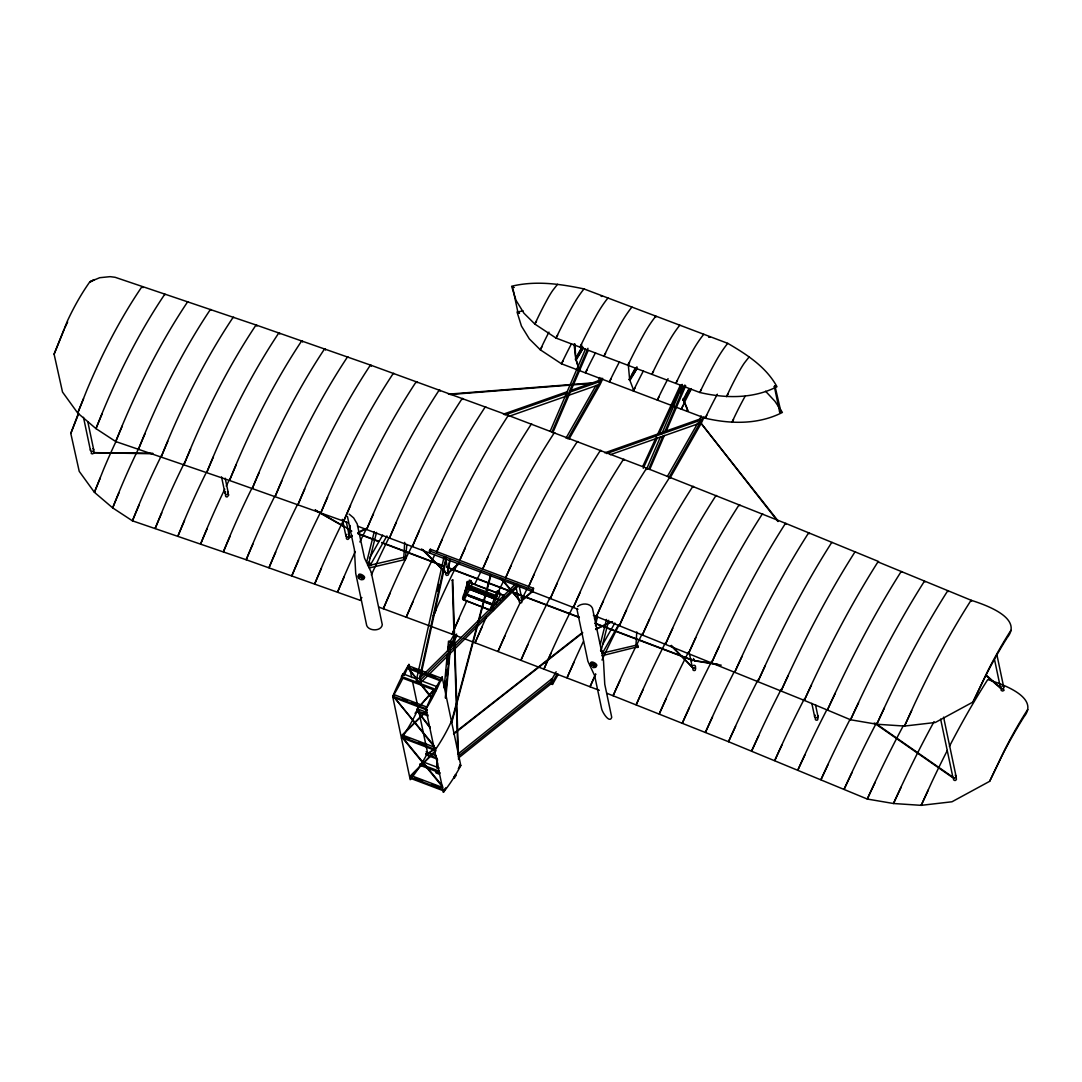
<?xml version="1.0" encoding="UTF-8"?>
<svg xmlns="http://www.w3.org/2000/svg" width="1082" height="1082" viewBox="0 0 1082 1082"><rect width="100%" height="100%" fill="white"/><g stroke="black" fill="none" stroke-linecap="round" stroke-linejoin="round"><path stroke-width="1.5" d="M878.706 562.437L878.449 561.463L785.721 523.39L646.887 468.249L508.554 415.502L370.693 365.148L256.312 325.087L115.111 277.29L110.094 276.654L99.706 277.709L89.874 281.78A139.713 57.644 -72.5 0 0 67.422 320.935L54.1 354.166L62.513 392.049L77.701 413.026L95.96 428.607L115.733 441.551L229.492 480.476L348.309 522.782M971.528 601.322L971.298 600.321L877.948 561.896A348.607 89.576 -67.4 0 0 804.264 700.392L593.342 615.252M901.901 572.107L901.144 571.567A348.607 88.061 -67.3 0 0 827.392 710.049L804.264 700.392A356.857 91.686 -67.4 0 1 811.486 685.001M948.305 591.583L947.589 591.002A322.314 80.717 -67.2 0 0 876.785 724.237L850.56 719.773L827.392 710.049A356.857 90.144 -67.3 0 1 835.372 693.129M925.096 581.846L924.353 581.305A348.607 87.29 -67.2 0 0 850.56 719.773A356.857 89.36 -67.2 0 1 858.567 702.867M404.695 542.352L403.775 557.92M369.841 567.807L405.236 559.502L406.913 544.503M603.147 652.96L635.946 645.251L636.784 631.929M352.096 536.009L349.04 537.429L352.191 535.414M671.313 645.359L692.629 667.58L671.219 645.954M911.666 710.603A290.612 72.778 -67.2 0 0 909.705 714.796L904.498 726.063L914.993 703.07A283.863 71.087 -67.2 0 1 970.838 600.645L971.298 600.321C982.415 603.945 1023.951 617.267 1007.261 637.582A142.959 31.094 -66.3 0 0 985.202 676.642L972.948 702.042L935.281 722.492L904.498 726.063L876.785 724.237A329.712 82.557 -67.2 0 1 884.44 707.912M949.401 746.418A283.863 71.087 -67.2 0 1 987.541 679.915L988.001 679.604C999.119 683.215 1040.654 696.538 1023.964 716.866A142.959 31.094 -66.3 0 0 1001.905 755.912L989.651 781.312L951.984 801.776L921.201 805.346L893.489 803.507L867.277 799.043L728.511 741.711L606.975 693.332M635.946 645.251L638.164 646.657L636.459 647.469L635.891 646.481L637.42 647.455L638.191 646.63L637.663 645.007M436.722 767.882L437.493 759.55M444.161 687.868L447.258 654.529M447.569 651.202L448.503 641.193L450.558 641.22L450.45 647.929M437.236 767.922L437.696 762.932M444.675 687.922L445.297 681.254M445.757 676.25L446.379 669.582M446.839 664.578L447.461 657.91M448.083 651.242L448.557 646.238M445.284 697.89L449.476 652.892M449.787 649.552L450.558 641.22M445.798 697.944L450.139 651.269M403.667 558.907L405.236 559.502L405.493 557.108L406.088 557.744M405.98 558.718L403.762 557.352L370.964 565.047M777.972 521.551L699.756 421.628L778.323 521.213M1001.093 688.152L985.824 674.803M448.367 573.217L459.566 563.249M521.876 600.199L531.817 591.489M152.778 453.277L93.864 452.668L152.684 453.777M408.59 668.744L417.003 678.928M408.807 668.852L415.907 678.333M580.263 369.841C579.005 372.276 572.162 345.97 578.315 366.947M687.07 410.7C690.492 413.256 675.479 383.109 687.882 410.578M346.592 537.199L346.348 538.106A1.637 1.488 -31.9 0 0 348.093 539.377L349.608 537.551A1.65 1.474 -27.8 0 0 348.702 536.374M225.651 494.866L225.489 495.678A1.637 1.461 -33.8 0 0 227.234 496.909L228.735 495.083A1.65 1.461 -29.7 0 0 227.829 493.919M348.566 533.724L350.189 525.473M348.675 535.536L349.973 528.936M450.126 560.097L447.826 571.742L449.693 559.935M595.411 623.962L597.034 615.726M595.533 625.775L597.48 615.888M367.596 565.494L368.205 562.599M779.73 412.026L780.961 411.917L780.393 412.54L779.567 411.755L780.717 412.161L779.635 411.958L774.32 386.409L774.915 385.814L780.961 411.917M420.276 683.134L420.939 679.618L517.832 584.348L518.183 586.065L420.276 683.134L416.732 681.795L416.367 680.078L444.147 556.459M437.277 591.097L438.724 584.51M420.154 678.563L446.42 558.894L446.068 557.176L419.424 678.495L421.304 681.335M518.062 313.009L519.279 312.793L518.062 313.009L512.99 288.948M464.922 592.03L465.896 587.878L494.772 599.063M433.76 689.721L417.097 709.102L433.896 690.316M464.597 594.721L463.11 599.753L489.564 609.775M465.152 592.409L466.139 588.283M574.055 344.292L574.88 344.198L575.894 359.751L574.055 344.292L574.88 344.198M683.892 400.097L683.067 400.178M775.564 386.288L774.32 386.409M366.622 562.329L374.304 531.546M368.435 564.79L376.522 532.358M600.429 643.749L606.502 619.431M601.024 651.08L608.706 620.297M451.329 722.438L477.257 624.923M478.122 621.677L490.66 574.556M451.762 722.6L491.106 574.691M452.736 580.277L458.592 759.537M427.214 709.9L402.152 735.314L427.322 710.455M435.735 750.367L410.687 775.794L435.857 750.935M953.458 777.579L875.771 723.506M421.547 548.966L445.446 572.594L422.832 549.561M361.631 597.616A356.857 122.212 -70.1 0 0 360.441 600.402L246.196 559.759L132.437 520.834L112.677 507.891L94.404 492.31L79.216 471.333L70.803 433.436L78.486 413.067M500.317 577.883L518.941 599.766L502.575 579.803M402.937 738.465L442.579 786.993M54.1 354.166L64.176 329.401M70.803 433.436L78.634 413.716M466.721 586.214L467.329 584.672L496.814 595.83L496.449 597.494L466.721 586.214L496.205 597.386M470.846 580.709L464.651 596.601A3.097 0.987 -69.3 0 0 464.259 599.753L472.523 583.496L470.846 580.709L469.372 580.141L463.177 596.033A3.097 0.987 -69.3 0 0 462.785 599.198L489.605 610.032M493.23 605.758L498.856 591.313L497.382 590.745L491.187 606.65A3.097 0.987 -69.3 0 0 490.687 609.504M550.129 431.312L585.457 349.134M551.969 432.016L587.959 348.282M552.78 432.814L588.108 350.636M646.387 469.561L660.385 437.006M661.724 433.909L682.377 385.841M680.537 392.834L682.526 388.181M648.889 468.709L662.901 436.154M664.889 431.502L684.892 384.989M649.714 469.507L664.375 435.397M666.377 430.744L685.704 385.787M972.948 702.042L988.434 669.65A139.713 30.391 -66.3 0 1 1010.831 630.468L1011.197 630.468M989.651 781.312L1005.151 748.92A139.713 30.391 -66.3 0 1 1027.535 709.738L1027.9 709.751M642.857 466.207L656.287 437.209M657.707 434.153L680.321 385.327M643.249 468.276L657.383 437.764M659.493 433.192L682.106 384.367M595.6 629.169L611.032 621.744M423.684 674.478L408.076 668.568L408.644 665.809L425.97 672.368M428.107 715.892L417.179 711.753L416.949 710.685L417.747 708.994L427.201 712.565M417.179 711.753L417.747 708.994M495.908 603.905L500.533 594.099L498.856 591.313M437.209 759.077L426.281 754.938L426.051 753.87L426.849 752.179L436.289 755.75M434.18 747.067L402.964 735.246L401.895 736.842L402.125 737.91L435.167 750.421L435.748 747.662M442.714 787.547L411.498 775.726L410.43 777.309L410.646 778.377L443.701 790.888L444.499 789.211M421.493 680.835L437.047 686.718L435.83 690.681L401.625 677.738L402.842 673.761L416.827 679.063M439.13 767.963L422.426 761.647L421.006 764.433L419.802 763.973L420.087 765.326L440.293 772.981M583.36 347.403A642.194 203.659 -69.3 0 1 579.086 354.558L578.343 354.26A642.194 203.659 -69.3 0 1 581.115 349.121M578.965 354.734L579.073 354.531A642.194 203.659 -69.3 0 1 581.859 349.391M635.743 370.166A642.194 203.659 -69.3 0 1 632.889 374.927L632.145 374.629A642.194 203.659 -69.3 0 1 634.931 369.489M632.781 375.116L632.889 374.913A642.194 203.659 -69.3 0 1 635.661 369.773M689.559 390.534A642.194 203.659 -69.3 0 1 686.691 395.295L685.961 394.998A642.194 203.659 -69.3 0 1 688.734 389.858M686.583 395.485L686.691 395.282A642.194 203.659 -69.3 0 1 689.477 390.142M369.449 558.339L382.69 535.103M370.396 564.966L386.937 535.928M536.496 321.246L534.873 324.086L556.026 338.071L699.77 392.482C725.373 398.433 753.058 399.001 776.971 386.72C766.151 366.879 746.702 354.436 727.753 343.346L584.01 288.935C560.273 283.89 535.563 280.441 511.624 286.257L516.046 300.39L523.918 313.185L534.873 324.086A141.539 44.889 -69.3 0 1 548.019 298.064A44.7 14.174 -69.3 0 1 552.726 290.449L557.541 284.282M541.906 346.957L540.297 349.797L561.45 363.782L705.18 418.193C730.783 424.144 758.468 424.712 782.394 412.431L774.915 401.26L765.583 391.238M429.784 552.753L429.392 550.873L430.325 549.237L533.521 588.297L532.98 591.827L532.587 589.933L533.521 588.297M557.676 335.177L556.026 338.071A213.37 67.666 -69.3 0 1 572.364 306.449A67.774 21.491 -69.3 0 1 584.01 288.935M563.1 360.888L561.45 363.782A213.37 67.666 -69.3 0 1 571.539 343.67M581.629 344.238L579.993 347.133A213.37 67.666 -69.3 0 1 596.331 315.511A67.774 21.491 -69.3 0 1 607.962 297.996M401.625 677.738L402.842 673.761M587.053 369.949L585.403 372.844A213.37 67.666 -69.3 0 1 595.492 352.746M605.595 353.314L603.945 356.208A213.37 67.666 -69.3 0 1 620.284 324.586A67.774 21.491 -69.3 0 1 631.929 307.072M449.774 642.194L453.967 634.85M565.994 438.142L596.087 385.287M456.645 634.079L450.788 644.358L451.153 646.076L449.3 645.372M567.834 438.832L600.348 381.391A13.268 4.206 -69.3 0 0 601.646 378.186M451.153 646.076L457.01 635.783M569.105 438.954L599.225 386.071A16.622 5.275 -69.3 0 0 602.715 378.362M611.005 379.025L609.355 381.919A213.37 67.666 -69.3 0 1 619.459 361.821M435.83 690.681L437.047 686.718M629.548 362.389L627.898 365.27A213.37 67.666 -69.3 0 1 644.236 333.648A67.774 21.491 -69.3 0 1 655.881 316.147M634.958 388.1L633.322 390.981A213.37 67.666 -69.3 0 1 643.411 370.883M653.501 371.451L651.851 374.345A213.37 67.666 -69.3 0 1 668.189 342.724A67.774 21.491 -69.3 0 1 679.834 325.209M658.924 397.162L657.274 400.056A213.37 67.666 -69.3 0 1 668.054 378.659M677.454 380.526L675.817 383.42A213.37 67.666 -69.3 0 1 692.142 351.799A67.774 21.491 -69.3 0 1 703.787 334.284M682.877 406.237L681.227 409.131A213.37 67.666 -69.3 0 1 691.317 389.02M701.407 389.588L699.77 392.482A213.37 67.666 -69.3 0 1 716.108 360.861A67.774 21.491 -69.3 0 1 727.753 343.346M551.13 680.564L556.148 671.76M667.337 476.513L697.444 423.671M557.149 673.924L552.145 682.728L552.496 684.446L550.657 683.743M669.176 477.216L701.704 419.762A13.268 4.206 -69.3 0 0 702.597 417.638M552.496 684.446L558.353 674.167M670.461 477.324L700.581 424.442A16.622 5.275 -69.3 0 0 704.057 416.732M706.83 415.312L705.18 418.193A213.37 67.666 -69.3 0 1 717.339 394.2M728.145 393.794L726.522 396.648A141.539 44.889 -69.3 0 1 739.669 370.612A44.7 14.174 -69.3 0 1 744.375 362.997L749.19 356.844M602.471 644.791L614.874 623.002M733.555 419.505L731.932 422.359A141.539 44.889 -69.3 0 1 745.079 396.323M602.579 652.879L618.295 625.288M691.777 659.804L691.398 660.466L690.992 659.317L691.844 660.196M578.234 354.463L578.343 354.274A642.194 203.659 -69.3 0 0 581.196 349.513M632.037 374.832L632.159 374.642A642.194 203.659 -69.3 0 0 635.012 369.882M685.853 395.2L685.961 395.011A642.194 203.659 -69.3 0 0 688.815 390.264M518.427 312.657L519.482 313.293L518.44 312.644M693.927 659.952L694.279 660.656L693.508 658.492M393.361 696.362L426.416 708.872L426.646 709.954L393.591 697.43L393.361 696.362L394.43 694.779L427.214 707.195M426.808 675.668L440.861 680.984L441.699 678.333L429.108 673.559M402.125 737.91L402.964 735.246M410.646 778.377L411.498 775.726M459.066 767.354L459.904 764.69M566.413 394.335L566.386 395.471M494.515 608.909L492.594 610.924M91.551 451.478L91.253 453.547L92.687 453.913L94.012 452.763L93.891 451.221M502.454 597.846L504.226 595.492L499.059 593.545M428.513 753.613L433.612 749.163M953.661 777.796L953.553 779.838L955.068 780.595L956.42 779.635L956.272 777.904M692.94 668.284L692.994 669.947A1.637 1.515 -25.5 0 0 695.266 670.218L695.712 668A1.65 1.515 -21.1 0 0 695.063 667.513M815.314 717.893L815.368 719.584A1.637 1.528 -22.9 0 0 817.654 719.868L818.087 717.65A1.65 1.515 -18.5 0 0 817.437 717.15M446.244 572.757L445.527 574.217L446.447 575.435L448.083 575.164L448.787 573.69A1.65 1.488 -26.1 0 0 447.042 572.419M519.806 600.28L519.09 601.741L520.023 602.958L521.646 602.715L522.079 600.51M435.992 687.219L438.224 684.717M602.025 655.719L638.164 646.657M515.911 583.631L419.424 678.495L417.395 678.279M448.246 572.676L459.458 562.708M521.93 600.753L533.183 590.934M1001.675 688.612L1001.161 690.438L1002.649 691.06L1004.055 690.357L1003.352 688.558M577.639 606.569C581.534 602.958 590.177 602.85 592.476 608.233L603.472 660.439L604.757 684.243L611.736 717.325C609.68 723.966 602.295 712.254 601.633 708.764L594.654 675.682L587.891 661.251L576.895 609.058M430.23 727.361L417.828 711.618L430.176 728.064M417.787 712.348L417.828 711.618M458.254 753.829L551.184 679.32L552.537 680.578L552.902 682.296L458.66 757.86M458.295 756.142L552.537 680.578M453.547 733.542L582.481 632.47M433.99 749.474L428.283 753.329M453.913 733.853L582.725 632.889M600.145 450.802L600.686 450.382A2.516 0.771 -69 0 1 601.092 451.41M554.038 433.219L554.593 432.814A2.516 0.798 -69.3 0 1 554.944 433.043M164.586 294.547L165.614 294.466M358.142 532.385L365.581 528.598M358.047 532.98L366.974 528.422M89.874 281.78L94.445 279.589L90.496 281.888M595.668 629.467L612.466 621.609M566.819 391.846L503.428 414.149L505.267 414.839L567.076 393.104M569.984 390.737L598.508 380.702L600.348 381.391L570.241 391.982M508.986 416.327L598.603 384.8M606.637 453.561L701.704 419.762L699.865 419.072L604.797 452.844M610.356 454.683L699.959 423.17L698.12 422.467M434.098 745.809L394.294 697.43L434.058 746.512M690.952 659.168L691.75 661.386M523.147 310.94L517.034 311.968L521.456 326.101L529.328 338.896L540.297 349.797A141.539 44.889 -69.3 0 1 548.953 332.12M448.421 394.159L593.193 382.812M450.071 394.524L593.058 383.312M452.33 580.263L452.817 579.614L452.29 580.155M637.447 647.401L635.851 646.806M693.116 660.304L718.002 664.334M694.698 660.872L721.248 665.173M349.094 514.085L353.652 517.926L357.195 523.877L364.512 558.096L371.153 572.094M357.466 526.123L515.046 584.943M378.754 607.056L461.324 637.582M471.779 583.55L474.538 584.578M469.223 588.581L495.123 598.332M464.394 638.718L599.293 690.33M476.08 585.159L497.544 593.247M469.331 595.479L492.337 604.148M468.993 596.209L491.985 604.865M575.448 359.048L576.287 359.751L575.448 359.048A643.033 203.93 -69.3 0 1 582.4 346.159M629.264 379.417L630.089 380.12L629.264 379.417A643.033 203.93 -69.3 0 1 634.809 369.097M683.067 399.785L683.892 400.489L683.067 399.785A643.033 203.93 -69.3 0 1 688.625 389.466M429.392 550.873L532.587 589.933M358.156 533.48L378.686 541.257M381.851 542.461L443.471 565.791M446.636 566.982L579.357 617.24M595.154 623.218L691.533 659.709M358.02 533.764L378.565 541.541M381.73 542.745L443.363 566.075M448.097 567.874L579.262 617.524M595.059 623.516L691.466 660.006M471.049 582.941L497.504 592.95M498.924 593.761L504.226 595.492M468.641 588.053L495.083 598.076M496.652 598.657L500.682 600.185M496.557 598.873L499.438 599.969M469.764 589.338L494.745 598.806M467.356 594.464L492.324 603.918M465.531 594.64L493.541 605.244M413.595 668.676L418.315 670.461M430.907 675.222L435.64 677.007M407.86 667.499L440.631 679.915M437.277 687.827L436.195 687.773M416.367 680.078L419.911 681.417M401.341 676.385L435.546 689.342M402.463 698.81L407.143 700.581M411.836 702.353L416.516 704.125M416.949 710.685L427.877 714.823M404.749 736.91L409.429 738.681M418.802 742.225L426.606 745.187M401.895 736.842L434.95 749.353M426.051 753.87L436.979 758.009M420.979 764.284L439.143 771.155M439.4 774.185L435.992 772.9L435.627 771.182M414.839 777.972L422.643 780.933M432.016 784.477L439.819 787.426M410.43 777.309L443.471 789.819L443.701 790.888M518.116 586.119L577.977 609.247M315.268 509.947L350.473 530.018M315.132 510.231L344.482 526.961M347.417 528.625L351.812 531.14M874.242 723.006L953.323 778.066M832.356 542.501L831.558 542.731A348.607 92.592 -67.7 0 0 758.022 681.295A356.857 94.797 -67.7 0 1 765.204 665.876M855.537 552.05L854.739 552.28A348.607 91.091 -67.6 0 0 781.136 690.816A356.857 93.241 -67.6 0 1 788.345 675.411M985.729 675.344L1000.904 688.598M402.937 737.87L442.633 786.276M421.128 684.176L431.475 697.295M421.074 684.879L431.407 697.985M408.726 668.433L408.685 669.163M633.687 390.332L629.67 379.768L628.277 364.62M595.871 628.764L596.141 629.508M996.833 654.475L1003.744 687.286M994.561 659.736L1000.444 687.625M943.585 717.15L956.055 776.321M940.637 719.138L952.755 776.66A1.664 1.407 -11.9 0 0 955.311 777.62A1.664 1.407 -11.9 0 0 955.149 775.172M815.476 704.68L817.897 716.149M811.838 703.381L814.597 716.487M689.45 653.744L692.21 666.85M551.184 679.32L551.55 681.038M519.13 585.93L521.903 599.036M516.182 587.905L518.603 599.374M445.568 558.393L448.327 571.499M430.325 549.237L430.65 550.765M436.073 687.476A214.926 193.475 -23 0 1 442.132 676.994L460.783 765.501A214.926 168.305 -4.2 0 1 443.417 792.281L425.902 709.183A214.926 193.475 -23 0 1 434.653 690.14M441.699 678.333L441.929 679.401M450.802 721.505L451.032 722.587M412.391 680.821L427.593 752.937A214.926 168.305 -4.2 0 1 410.227 779.703L392.712 696.619A214.926 193.475 -23 0 1 408.942 664.429L411.701 677.548M408.644 665.809L408.874 666.877M426.849 752.179L427.079 753.248M371.288 572.527L382.284 624.733C381.337 631.415 368.976 631.428 366.703 625.545L355.707 573.352L354.409 549.548L347.444 516.452M346.389 522.268L349.148 535.374M342.399 519.333L345.848 535.712M225.178 478.176L228.288 492.919M221.526 476.878L224.988 493.257M87.831 421.885L93.715 449.828M83.49 417.3L90.415 450.166M143 287.623L141.85 286.811A283.863 108.416 -71.4 0 0 87.074 389.615L77.701 413.026L82.381 401.557A290.612 111 -71.4 0 1 83.571 398.717M452.276 580.317L457.916 754.222M492.432 607.854A3.097 0.987 -69.3 0 1 492.662 607.205M629.995 379.687A643.033 203.93 -69.3 0 1 636.946 366.812M637.244 368.232A643.033 203.93 -69.3 0 1 630.089 380.12M636.514 367.961A643.033 203.93 -69.3 0 1 629.359 379.836M688.882 390.724A643.033 203.93 -69.3 0 1 683.161 400.218M691.06 388.614A643.033 203.93 -69.3 0 1 683.892 400.489M683.81 400.07A643.033 203.93 -69.3 0 1 689.356 389.75M583.441 347.863A643.033 203.93 -69.3 0 1 576.287 359.751M581.277 349.973A643.033 203.93 -69.3 0 1 575.543 359.467M576.192 359.319A643.033 203.93 -69.3 0 1 581.751 348.999M482.558 569.267A348.607 110.553 -69.3 0 1 554.038 433.219M371.194 366.23A2.516 0.879 -70.3 0 0 370.693 365.148L370.098 365.554A348.607 122.307 -70.3 0 0 297.983 504.658A356.857 125.201 -70.3 0 1 304.745 489.091M348.174 357.249A2.516 0.893 -70.5 0 0 347.768 356.992L347.187 357.398A348.607 123.767 -70.5 0 0 275.126 496.53A356.857 126.689 -70.5 0 1 281.875 480.949M350.541 505.565A356.857 122.212 -70.1 0 0 343.724 521.118A348.607 119.385 -70.1 0 1 415.988 382.068L416.57 381.662A2.516 0.866 -70.1 0 1 417.057 382.73M327.63 497.287A356.857 123.713 -70.2 0 0 320.84 512.854A348.607 120.846 -70.2 0 1 393.037 373.777L393.618 373.371A2.516 0.866 -70.2 0 1 394.01 373.615M259.031 472.888A356.857 128.176 -70.6 0 0 252.295 488.469A348.607 125.214 -70.6 0 1 324.289 349.324L324.87 348.918A2.516 0.906 -70.6 0 1 325.411 350M164.586 294.534A322.314 123.105 -71.4 0 0 95.973 428.621A329.712 125.931 -71.4 0 1 102.276 413.513M482.572 569.348A356.857 113.177 -69.3 0 1 488.28 556.608M511.259 565.345A356.857 111.649 -69.1 0 0 505.524 578.072A348.607 109.066 -69.1 0 1 577.058 441.97L577.612 441.551A2.516 0.784 -69.1 0 1 577.964 441.781M436.641 552.009A348.607 113.515 -69.5 0 1 507.985 415.907L508.554 415.502A2.516 0.825 -69.5 0 1 508.919 415.731M531.938 424.36A2.516 0.811 -69.4 0 0 531.587 424.13L531.019 424.536A348.607 112.028 -69.4 0 0 459.607 560.611A356.857 114.678 -69.4 0 1 465.314 547.952M436.655 552.077A356.857 116.193 -69.5 0 1 442.335 539.336M534.292 574.15A356.857 110.134 -69 0 0 528.543 586.877A348.607 107.591 -69 0 1 600.145 450.802M624.165 460.31A2.516 0.771 -68.9 0 0 623.787 459.282L623.232 459.701A348.607 106.104 -68.9 0 0 550.332 598.508A356.857 108.606 -68.9 0 1 557.338 583.036M647.252 469.263A2.516 0.757 -68.7 0 0 646.887 468.236L646.333 468.655A348.607 104.616 -68.7 0 0 573.365 607.448A356.857 107.091 -68.7 0 1 580.385 591.976M670.353 478.285A2.516 0.744 -68.6 0 0 670.001 477.27L669.46 477.689A348.607 103.115 -68.6 0 0 596.412 616.456A356.857 105.563 -68.6 0 1 603.458 600.983M188.376 302.135A2.516 0.96 -71.4 0 0 187.943 301.878L187.335 302.27A348.607 133.154 -71.4 0 0 115.733 441.551A356.857 136.305 -71.4 0 1 122.347 425.929M693.467 487.373A2.516 0.73 -68.5 0 0 693.116 486.359L692.588 486.778A348.607 101.627 -68.5 0 0 619.472 625.518A356.857 104.021 -68.5 0 1 626.532 610.059M695.834 637.677A356.857 99.422 -68.1 0 0 688.707 653.109A348.607 97.123 -68.1 0 1 762.026 514.464L762.553 514.045A2.516 0.703 -68.1 0 1 762.864 514.248M672.72 628.412A356.857 100.964 -68.2 0 0 665.619 643.844A348.607 98.624 -68.2 0 1 738.871 505.172L739.398 504.753A2.516 0.717 -68.2 0 1 739.723 505.754M718.948 647.009A356.857 97.88 -67.9 0 0 711.794 662.441A348.607 95.622 -67.9 0 1 785.194 523.823L785.721 523.39A2.516 0.69 -67.9 0 1 786.019 524.391M716.568 495.745A2.516 0.717 -68.3 0 0 716.257 495.529L715.716 495.948A348.607 100.126 -68.3 0 0 642.532 634.647A356.857 102.492 -68.3 0 1 649.619 619.202M742.076 656.422A356.857 96.339 -67.8 0 0 734.908 671.827A348.607 94.107 -67.8 0 1 808.376 533.25L808.89 532.817A2.516 0.676 -67.8 0 1 809.187 533.805M419.356 530.789A356.857 117.708 -69.7 0 0 412.485 546.315A348.607 114.99 -69.7 0 1 484.966 407.346L485.534 406.94A2.516 0.825 -69.7 0 1 485.899 407.17M396.404 522.308A356.857 119.209 -69.8 0 0 389.547 537.849A348.607 116.45 -69.8 0 1 461.96 398.852L462.528 398.447A2.516 0.839 -69.8 0 1 462.988 399.501M373.466 513.909A356.857 120.711 -69.9 0 0 366.636 529.45A348.607 117.924 -69.9 0 1 438.967 390.426L439.535 390.02A2.516 0.852 -69.9 0 1 440.009 391.075M236.201 464.895A356.857 129.664 -70.8 0 0 229.492 480.476A348.607 126.662 -70.8 0 1 301.405 341.303L302 340.898A2.516 0.92 -70.8 0 1 302.541 341.993M64.744 328.144A142.959 58.983 -72.5 0 1 67.639 322.017M190.608 449.098A356.857 132.626 -71 0 0 183.94 464.705A348.607 129.556 -71 0 1 255.717 325.479L256.312 325.087A2.516 0.933 -71 0 1 256.867 326.169M167.832 441.307A356.857 134.1 -71.2 0 0 161.191 456.929A348.607 130.99 -71.2 0 1 232.9 317.675L233.496 317.283A2.516 0.947 -71.2 0 1 233.928 317.54M279.697 334.04A2.516 0.92 -70.9 0 0 279.142 332.958L278.547 333.351A348.607 128.109 -70.9 0 0 206.703 472.563A356.857 131.138 -70.9 0 1 213.397 456.956M211.152 309.804A2.516 0.96 -71.3 0 0 210.706 309.547L210.097 309.939A348.607 132.437 -71.3 0 0 138.469 449.206A356.857 135.561 -71.3 0 1 145.096 433.584M934.05 721.64A322.314 80.717 -67.2 0 0 893.489 803.52A329.712 82.557 -67.2 0 1 901.157 787.182M947.318 750.462A283.863 71.087 -67.2 0 0 931.697 782.34L921.201 805.346L926.408 794.066A290.612 72.778 -67.2 0 1 928.37 789.887M520.158 602.742A348.607 110.553 -69.3 0 0 498.058 651.391A356.857 113.177 -69.3 0 1 504.983 635.891M521.551 599.874A348.607 110.553 -69.3 0 1 526.785 589.352M486.21 617.389A348.607 112.028 -69.4 0 0 475.106 642.735A356.857 114.678 -69.4 0 1 482.031 627.222M498.545 591.191A348.607 112.028 -69.4 0 1 503.779 580.669M360.441 600.388A348.607 119.385 -70.1 0 1 361.618 597.548M371.356 574.975A348.607 119.385 -70.1 0 1 388.736 538.2M344.346 576.571A356.857 123.713 -70.2 0 0 337.557 592.125A348.607 120.846 -70.2 0 1 355.356 551.495M359.873 541.96A348.607 120.846 -70.2 0 1 365.784 529.909M297.023 505.443A348.607 125.214 -70.6 0 0 269.012 567.739A356.857 128.176 -70.6 0 1 275.734 552.158M321.449 568.361A356.857 125.201 -70.3 0 0 314.686 583.928A348.607 122.307 -70.3 0 1 342.845 521.686M903.321 725.697A348.607 87.29 -67.2 0 0 867.277 799.043A356.857 89.36 -67.2 0 1 875.27 782.137M527.962 644.615A356.857 111.649 -69.1 0 0 521.01 660.115A348.607 109.066 -69.1 0 1 549.818 598.103M467.005 600.456A348.607 113.515 -69.5 0 0 452.141 634.133A356.857 116.193 -69.5 0 1 459.038 618.606M474.782 584.077A348.607 113.515 -69.5 0 1 480.733 572.04M138.361 449.03A322.314 123.105 -71.4 0 0 112.677 507.891A329.712 125.931 -71.4 0 1 118.993 492.797M161.529 455.4A348.607 133.154 -71.4 0 0 132.437 520.834A356.857 136.305 -71.4 0 1 139.051 505.213M100.274 478.001A290.612 111 -71.4 0 0 99.084 480.841L94.404 492.31L103.777 468.885A283.863 108.416 -71.4 0 1 116.356 440.699M434.707 554.985A348.607 116.45 -69.8 0 0 406.25 617.132A356.857 119.209 -69.8 0 1 413.108 601.592M550.995 653.433A356.857 110.134 -69 0 0 544.016 668.919A348.607 107.591 -69 0 1 572.905 606.934M433.409 615.658A348.607 114.99 -69.7 0 1 457.713 563.479M583.428 641.45A348.607 106.104 -68.9 0 0 567.036 677.792A356.857 108.606 -68.9 0 1 574.042 662.306M594.491 618.823A348.607 106.104 -68.9 0 1 595.993 615.834M595.655 674.018A348.607 104.616 -68.7 0 0 590.069 686.718A356.857 107.091 -68.7 0 1 595.682 674.329M601.998 660.061A348.607 104.616 -68.7 0 1 619.107 624.801M642.221 633.822A348.607 103.115 -68.6 0 0 613.115 695.726A356.857 105.563 -68.6 0 1 620.162 680.253M665.349 642.924A348.607 101.627 -68.5 0 0 636.175 704.788A356.857 104.021 -68.5 0 1 643.235 689.329M688.49 652.081A348.607 100.126 -68.3 0 0 659.249 713.931A356.857 102.492 -68.3 0 1 666.323 698.472M711.645 661.318A348.607 98.624 -68.2 0 0 682.323 723.128A356.857 100.964 -68.2 0 1 689.423 707.682M734.042 672.098A348.607 97.123 -68.1 0 0 705.41 732.392A356.857 99.422 -68.1 0 1 712.538 716.96M735.652 726.293A356.857 97.88 -67.9 0 0 728.511 741.711A348.607 95.622 -67.9 0 1 757.968 679.956M758.78 735.692A356.857 96.339 -67.8 0 0 751.611 751.111A348.607 94.107 -67.8 0 1 781.15 689.383M804.332 698.877A348.607 92.592 -67.7 0 0 774.726 760.565A356.857 94.797 -67.7 0 1 781.907 745.16M876.244 723.276A348.607 88.061 -67.3 0 0 844.095 789.319A356.857 90.144 -67.3 0 1 852.089 772.413M849.952 719.53A348.607 89.576 -67.4 0 0 820.967 779.676A356.857 91.686 -67.4 0 1 828.203 764.284M805.049 754.681A356.857 93.241 -67.6 0 0 797.84 770.086A348.607 91.091 -67.6 0 1 826.756 709.914M433.449 615.901A356.857 117.708 -69.7 0 1 436.06 610.072M319.92 513.531A348.607 123.767 -70.5 0 0 291.842 575.8A356.857 126.689 -70.5 0 1 298.591 560.233M411.715 546.559A348.607 117.924 -69.9 0 0 383.339 608.733A356.857 120.711 -69.9 0 1 390.169 593.179M274.138 497.422A348.607 126.662 -70.8 0 0 246.196 559.759A356.857 129.664 -70.8 0 1 252.904 544.165M251.281 489.483A348.607 128.109 -70.9 0 0 223.406 551.834A356.857 131.138 -70.9 0 1 230.101 536.239M184.305 463.069A348.607 132.437 -71.3 0 0 155.172 528.489A356.857 135.561 -71.3 0 1 161.8 512.868M207.311 528.381A356.857 132.626 -71 0 0 200.643 543.976A348.607 129.556 -71 0 1 224.772 489.132M184.535 520.591A356.857 134.1 -71.2 0 0 177.894 536.199A348.607 130.99 -71.2 0 1 205.621 473.794M226.233 486.102A348.607 129.556 -71 0 1 228.437 481.598M599.807 377.496A13.268 4.206 -69.3 0 1 598.508 380.702M701.15 415.867A13.268 4.206 -69.3 0 1 699.865 419.072M591.056 666.282A2.083 0.879 29.7 0 1 591.705 665.105A2.083 0.879 29.7 0 1 594.316 666.85A2.083 0.879 29.7 0 1 592.774 667.418M600.645 650.661A2.083 0.879 29.7 0 1 602.593 652.135A2.083 0.879 29.7 0 1 601.984 653.014M591.259 664.673A2.083 0.879 29.7 0 1 592.882 664.294A2.083 0.879 29.7 0 1 594.951 666.066A2.083 0.879 29.7 0 1 593.328 666.444M600.551 650.228A2.935 1.231 29.7 0 1 603.296 652.297A2.935 1.231 29.7 0 1 602.444 653.542M368.908 567.198A2.935 1.231 29.7 0 1 369.422 568.091M358.521 577.747A2.083 0.879 29.7 0 1 360.13 577.369A2.083 0.879 29.7 0 1 362.2 579.14A2.083 0.879 29.7 0 1 360.577 579.519M359.63 579.019A2.083 0.879 29.7 0 1 358.872 578.383M359.44 577.396A2.083 0.879 29.7 0 1 359.806 576.192A2.083 0.879 29.7 0 1 362.402 577.531A2.083 0.879 29.7 0 1 362.037 578.735M368.462 562.762A2.083 0.879 29.7 0 1 370.531 564.52M368.367 562.315A2.935 1.231 29.7 0 1 371.288 564.818A2.935 1.231 29.7 0 1 369.003 565.345M591.259 663.685A3.327 1.393 29.7 0 1 592.381 662.049A3.327 1.393 29.7 0 1 596.439 664.443A3.327 1.393 29.7 0 1 595.316 666.066M591.272 665.795A3.327 1.393 29.7 0 1 591.313 663.334A3.327 1.393 29.7 0 1 595.857 666.012A3.327 1.393 29.7 0 1 593.463 667.08M358.71 575.042A3.327 1.393 29.7 0 1 362.456 575.002A3.327 1.393 29.7 0 1 363.998 578.153M358.331 577.085A3.327 1.393 29.7 0 1 359.454 575.448A3.327 1.393 29.7 0 1 363.498 577.842A3.327 1.393 29.7 0 1 362.375 579.479M443.417 792.281A214.926 168.305 -4.2 0 1 445.892 787.669M458.295 768.72A214.926 168.305 -4.2 0 1 460.783 765.501M451.451 721.248A210.774 179.139 -11.9 0 1 434.666 750.732M442.132 676.994A214.926 193.475 -23 0 1 425.902 709.183M401.476 738.167A210.774 179.139 -11.9 0 0 418.261 708.683A210.774 179.139 -11.9 0 0 415.055 713.43M408.942 664.429A214.926 193.475 -23 0 1 404.195 675.398M402.896 678.116A214.926 193.475 -23 0 1 392.712 696.619M348.242 534.238A1.664 1.407 -11.9 0 1 348.823 536.32A1.664 1.407 -11.9 0 1 346.294 536.591A1.664 1.407 -11.9 0 1 346.592 534.413M447.421 570.363A1.664 1.407 -11.9 0 1 448.151 572.229A1.664 1.407 -11.9 0 1 445.933 572.973A1.664 1.407 -11.9 0 1 445.202 571.107M228.018 492.229A1.664 1.407 -11.9 0 1 227.531 494.231A1.664 1.407 -11.9 0 1 225.245 493.947A1.664 1.407 -11.9 0 1 225.732 491.945M92.822 448.692A1.664 1.407 -11.9 0 1 93.539 450.558A1.664 1.407 -11.9 0 1 91.321 451.302A1.664 1.407 -11.9 0 1 90.59 449.436M1002.838 686.15A1.664 1.407 -11.9 0 1 1003.42 688.233A1.664 1.407 -11.9 0 1 1000.891 688.504A1.664 1.407 -11.9 0 1 1001.188 686.313M693.778 665.268A1.664 1.407 -11.9 0 1 695.442 667.012A1.664 1.407 -11.9 0 1 692.872 667.878A1.664 1.407 -11.9 0 1 692.967 665.552M817.627 715.459A1.664 1.407 -11.9 0 1 817.153 717.461A1.664 1.407 -11.9 0 1 814.854 717.177A1.664 1.407 -11.9 0 1 815.341 715.188M520.997 597.886A1.664 1.407 -11.9 0 1 521.727 599.766A1.664 1.407 -11.9 0 1 519.495 600.51A1.664 1.407 -11.9 0 1 518.778 598.644M565.561 395.255L566.211 394.118L565.561 395.255M633.295 390.129L634.038 390.413L633.295 390.129M467.37 581.534L466.328 587.499L467.37 581.534M512.719 287.068L513.828 287.487L512.719 287.068M426.159 751.652L426.254 751.611M627.898 364.485L628.642 364.756L627.898 364.485M629.305 379.633L630.049 379.904L629.305 379.633M681.714 384.854L682.444 385.138L681.714 384.854M601.335 296.292L602.119 296.36L601.335 296.292M655.137 316.661L655.935 316.742L655.137 316.661M708.953 337.029L709.738 337.111L708.953 337.029M455.779 775.659L454.291 778.269L454.007 776.917L455.549 774.536L455.779 775.659"/></g></svg>
